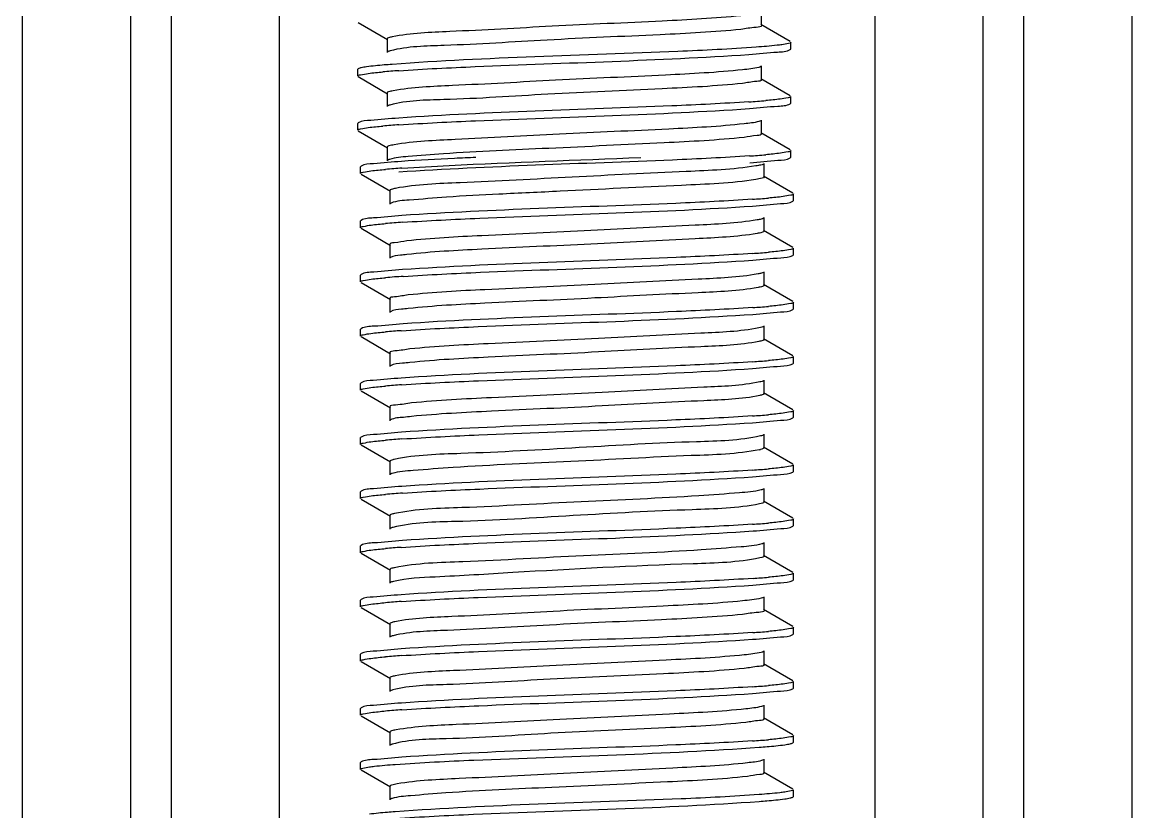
# Model space of a CAD drawing. Extents: x 27938 to 1042331, y -235042 to 1535213.
# Drawn here: x 707864.7 to 708352.9, y 731664.1 to 732011.3 of the extents above; entities that cross this region are included whole.
import ezdxf

# ---------------------------------------------------------------- set-up
doc = ezdxf.new("R2010")
doc.units = 0
doc.header["$LTSCALE"] = 1000
doc.header["$MEASUREMENT"] = 0

msp = doc.modelspace()

# ---------------------------------------------------------------- linework, layer by layer
at = {"linetype": 'Continuous'}
for p, q in [((707864.69, 733136.51), (707864.69, 728395.48)), ((707912.32, 733136.51), (707912.32, 728395.48)), ((707930.18, 733136.51), (707930.18, 728395.48)), ((707977.8, 733136.51), (707977.8, 728395.48)), ((708239.75, 733136.51), (708239.75, 728395.48)), ((708287.37, 733136.51), (708287.37, 728395.48)), ((708305.23, 733136.51), (708305.23, 728395.48)), ((708352.86, 733136.51), (708352.86, 728395.48)), ((708189.95, 732009.92), (708189.95, 732015.88)), ((708012.56, 732011.15), (708025.48, 732003.67)), ((708202.61, 732002.74), (708189.69, 732010.22)), ((708025.22, 732003.97), (708025.22, 731998.02)), ((708202.84, 731999.5), (708202.84, 732002.48)), ((708202.84, 731999.5), (708202.84, 732002.48)), ((708202.61, 731999.24), (708202.84, 731999.5)), ((708012.56, 731990.84), (708012.34, 731990.57)), ((708012.34, 731987.6), (708012.34, 731990.57)), ((708012.34, 731987.6), (708012.34, 731990.57)), ((708189.95, 731986.11), (708189.95, 731992.06)), ((708012.56, 731987.34), (708025.48, 731979.86)), ((708202.61, 731978.93), (708189.69, 731986.41)), ((708025.22, 731980.16), (708025.22, 731974.2)), ((708202.61, 731975.43), (708202.84, 731975.69)), ((708202.84, 731975.69), (708202.84, 731978.67)), ((708202.84, 731975.69), (708202.84, 731978.67)), ((708012.56, 731967.02), (708012.34, 731966.76)), ((708012.34, 731963.79), (708012.34, 731966.76)), ((708012.34, 731963.79), (708012.34, 731966.76)), ((708189.95, 731962.3), (708189.95, 731968.25)), ((708012.56, 731963.52), (708025.48, 731956.04)), ((708202.61, 731955.12), (708189.69, 731962.6)), ((708025.22, 731956.34), (708025.22, 731950.39)), ((708202.61, 731951.62), (708202.84, 731951.88)), ((708202.84, 731951.88), (708202.84, 731954.86)), ((708202.84, 731951.88), (708202.84, 731954.86)), ((708013.75, 731947.97), (708013.52, 731947.71)), ((708013.52, 731944.73), (708013.52, 731947.71)), ((708013.52, 731944.73), (708013.52, 731947.71)), ((708191.14, 731943.25), (708191.14, 731949.2)), ((708013.75, 731944.47), (708026.67, 731936.99)), ((708203.8, 731936.06), (708190.88, 731943.55)), ((708026.41, 731937.29), (708026.41, 731931.34)), ((708027, 731931.79), (708026.67, 731931.64)), ((708203.8, 731932.57), (708204.03, 731932.83)), ((708204.03, 731932.83), (708204.03, 731935.8)), ((708204.03, 731932.83), (708204.03, 731935.8)), ((708013.75, 731924.16), (708013.52, 731923.9)), ((708013.52, 731920.92), (708013.52, 731923.9)), ((708013.52, 731920.92), (708013.52, 731923.9)), ((708191.14, 731919.43), (708191.14, 731925.39)), ((708013.75, 731920.66), (708026.67, 731913.18)), ((708203.8, 731912.25), (708190.88, 731919.73)), ((708026.41, 731913.48), (708026.41, 731907.53)), ((708204.03, 731909.01), (708204.03, 731911.99)), ((708204.03, 731909.01), (708204.03, 731911.99)), ((708203.8, 731908.75), (708204.03, 731909.01)), ((708013.75, 731900.35), (708013.52, 731900.08)), ((708013.52, 731897.11), (708013.52, 731900.08)), ((708013.52, 731897.11), (708013.52, 731900.08)), ((708191.14, 731895.62), (708191.14, 731901.57)), ((708013.75, 731896.85), (708026.67, 731889.37)), ((708203.8, 731888.44), (708190.88, 731895.92)), ((708026.41, 731889.67), (708026.41, 731883.71)), ((708204.03, 731885.2), (708204.03, 731888.18)), ((708204.03, 731885.2), (708204.03, 731888.18)), ((708203.8, 731884.94), (708204.03, 731885.2)), ((708191.14, 731871.81), (708191.14, 731877.76)), ((708013.75, 731876.53), (708013.52, 731876.27)), ((708013.52, 731873.3), (708013.52, 731876.27)), ((708013.52, 731873.3), (708013.52, 731876.27)), ((708013.75, 731873.03), (708026.67, 731865.55)), ((708203.8, 731864.63), (708190.88, 731872.11)), ((708026.41, 731865.85), (708026.41, 731859.9)), ((708204.03, 731861.39), (708204.03, 731864.37)), ((708204.03, 731861.39), (708204.03, 731864.37)), ((708203.8, 731861.13), (708204.03, 731861.39)), ((708191.14, 731847.99), (708191.14, 731853.95)), ((708013.75, 731852.72), (708013.52, 731852.46)), ((708013.52, 731849.48), (708013.52, 731852.46)), ((708013.52, 731849.48), (708013.52, 731852.46)), ((708013.75, 731849.22), (708026.67, 731841.74)), ((708203.8, 731840.81), (708190.88, 731848.3)), ((708026.41, 731842.04), (708026.41, 731836.09)), ((708204.03, 731837.58), (708204.03, 731840.55)), ((708204.03, 731837.58), (708204.03, 731840.55)), ((708203.8, 731837.32), (708204.03, 731837.58)), ((708013.75, 731828.91), (708013.52, 731828.65)), ((708191.14, 731824.18), (708191.14, 731830.13)), ((708013.52, 731825.67), (708013.52, 731828.65)), ((708013.52, 731825.67), (708013.52, 731828.65)), ((708013.75, 731825.41), (708026.67, 731817.93)), ((708203.8, 731817), (708190.88, 731824.48)), ((708026.41, 731818.23), (708026.41, 731812.27)), ((708204.03, 731813.76), (708204.03, 731816.74)), ((708204.03, 731813.76), (708204.03, 731816.74)), ((708203.8, 731813.5), (708204.03, 731813.76)), ((708013.75, 731805.09), (708013.52, 731804.83)), ((708013.52, 731801.86), (708013.52, 731804.83)), ((708013.52, 731801.86), (708013.52, 731804.83)), ((708191.14, 731800.37), (708191.14, 731806.32)), ((708013.75, 731801.6), (708026.67, 731794.11)), ((708189.84, 731799.7), (708189.1, 731799.52)), ((708203.8, 731793.19), (708190.88, 731800.67)), ((708026.41, 731794.42), (708026.41, 731788.46)), ((708203.8, 731789.69), (708204.03, 731789.95)), ((708204.03, 731789.95), (708204.03, 731792.93)), ((708204.03, 731789.95), (708204.03, 731792.93)), ((708013.75, 731781.28), (708013.52, 731781.02)), ((708013.52, 731778.04), (708013.52, 731781.02)), ((708013.52, 731778.04), (708013.52, 731781.02)), ((708191.14, 731776.56), (708191.14, 731782.51)), ((708013.75, 731777.78), (708026.67, 731770.3)), ((708190.12, 731775.96), (708189.14, 731775.72)), ((708203.8, 731769.38), (708190.88, 731776.86)), ((708026.41, 731770.6), (708026.41, 731764.65)), ((708203.8, 731765.88), (708204.03, 731766.14)), ((708204.03, 731766.14), (708204.03, 731769.11)), ((708204.03, 731766.14), (708204.03, 731769.11)), ((708013.75, 731757.47), (708013.52, 731757.21)), ((708013.52, 731754.23), (708013.52, 731757.21)), ((708013.52, 731754.23), (708013.52, 731757.21)), ((708191.14, 731752.74), (708191.14, 731758.7)), ((708013.75, 731753.97), (708026.67, 731746.49)), ((708203.8, 731745.56), (708190.88, 731753.04)), ((708026.41, 731746.79), (708026.41, 731740.84)), ((708203.8, 731742.06), (708204.03, 731742.32)), ((708204.03, 731742.32), (708204.03, 731745.3)), ((708204.03, 731742.32), (708204.03, 731745.3)), ((708013.75, 731733.66), (708013.52, 731733.4)), ((708013.52, 731730.42), (708013.52, 731733.4)), ((708013.52, 731730.42), (708013.52, 731733.4)), ((708191.14, 731728.93), (708191.14, 731734.88)), ((708013.75, 731730.16), (708026.67, 731722.68)), ((708203.8, 731721.75), (708190.88, 731729.23)), ((708026.41, 731722.98), (708026.41, 731717.02)), ((708204.03, 731718.51), (708204.03, 731721.49)), ((708203.8, 731718.25), (708204.03, 731718.51)), ((708013.75, 731709.84), (708013.52, 731709.58)), ((708013.52, 731706.61), (708013.52, 731709.58)), ((708013.52, 731706.61), (708013.52, 731709.58)), ((708191.14, 731705.12), (708191.14, 731711.07)), ((708013.75, 731706.34), (708026.67, 731698.86)), ((708203.8, 731697.94), (708190.88, 731705.42)), ((708026.41, 731699.16), (708026.41, 731693.21)), ((708204.03, 731694.7), (708204.03, 731697.68)), ((708204.03, 731694.7), (708204.03, 731697.68)), ((708203.8, 731694.44), (708204.03, 731694.7)), ((708191.14, 731681.3), (708191.14, 731687.26)), ((708013.75, 731686.03), (708013.52, 731685.77)), ((708013.52, 731682.79), (708013.52, 731685.77)), ((708013.52, 731682.79), (708013.52, 731685.77)), ((708013.75, 731682.53), (708026.67, 731675.05)), ((708203.8, 731674.12), (708190.88, 731681.61)), ((708026.41, 731675.35), (708026.41, 731669.4)), ((708204.03, 731670.89), (708204.03, 731673.86)), ((708204.03, 731670.89), (708204.03, 731673.86)), ((708203.8, 731670.63), (708204.03, 731670.89))]:
    msp.add_line(p, q, dxfattribs=at)
for centre, radius, start, end in [((708057.71, 731580.96), 409.92, 93.8298, 94.8034), ((708156.95, 732391.65), 416.29, 273.7844, 274.8062), ((708057.73, 731556.89), 410.18, 93.8281, 94.8033), ((708157.27, 732363.77), 412.21, 273.8119, 274.8058), ((708059.19, 731534.59), 413.44, 93.8035, 94.806), ((708158.63, 732342.64), 410.12, 273.8286, 274.8032), ((708059.55, 731506.25), 417.98, 93.7736, 94.806), ((708158.66, 732318.41), 409.71, 273.8314, 274.8033), ((708059.98, 731477), 423.44, 93.7393, 94.8049), ((708158.78, 732293.2), 408.3, 273.8406, 274.8036), ((708058.78, 731468.19), 408.39, 93.8392, 94.8043), ((708158.73, 732269.95), 408.86, 273.8369, 274.8034), ((708058.93, 731442.58), 410.18, 93.826, 94.8054), ((708158.65, 732247.1), 409.83, 273.8305, 274.8033), ((708059.18, 731415.65), 413.31, 93.8044, 94.806), ((708185.41, 731841.1), 18.14, 281.5383, 283.132), ((708158.63, 732223.58), 410.12, 273.8286, 274.8032), ((708059.53, 731387.35), 417.82, 93.7747, 94.806), ((708158.66, 732199.37), 409.73, 273.8312, 274.8033), ((708058.69, 731374.06), 407.26, 93.8482, 94.803), ((708158.91, 732172.49), 406.65, 273.8518, 274.8032), ((708058.78, 731349.16), 408.35, 93.8395, 94.8043), ((708158.73, 732150.84), 408.82, 273.8372, 274.8034), ((708058.92, 731323.6), 410.1, 93.8265, 94.8053), ((708158.66, 732128.02), 409.81, 273.8306, 274.8033), ((708059.17, 731296.71), 413.19, 93.8052, 94.806), ((708158.63, 732104.52), 410.12, 273.8286, 274.8032)]:
    msp.add_arc(centre, radius, start, end, dxfattribs=at)
for points, knots in [([(708180.9, 732014.08), (708169.4, 732012.92), (708141.68, 732011.5), (708098.93, 732009.65), (708059.4, 732007.32), (708035.79, 732006.5), (708027.48, 732004.86)], [0, 0, 0, 0, 0.225655, 0.541544, 0.834585, 1, 1, 1, 1]), ([(708189.95, 732009.92), (708189.95, 732009.1), (708185.29, 732009.04), (708183.16, 732008.36), (708180.9, 732008.13)], [0, 0, 0, 0, 0.265544, 1, 1, 1, 1]), ([(708027.48, 732004.86), (708026.91, 732004.75), (708026.25, 732004.59), (708025.23, 732004.21), (708025.23, 732003.97)], [0, 0, 0, 0, 0.707997, 1, 1, 1, 1]), ([(708180.9, 732008.13), (708169.08, 732006.93), (708140.63, 732005.48), (708097.04, 732003.72), (708057.63, 732001.01), (708034.3, 732000.68), (708026.57, 731998.7)], [0, 0, 0, 0, 0.230626, 0.552451, 0.845297, 1, 1, 1, 1]), ([(708187.63, 732000.31), (708176.14, 731999.47), (708122.75, 731996.86), (708069.29, 731995.82), (708027.47, 731992.74)], [0, 0, 0, 0, 0.215463, 1, 1, 1, 1]), ([(708198.95, 732001.39), (708198.23, 732001.29), (708194.47, 732000.83), (708190.69, 732000.53), (708187.63, 732000.31)], [0, 0, 0, 0, 0.191405, 1, 1, 1, 1]), ([(708202.84, 732002.48), (708202.84, 732002.11), (708200.93, 732001.79), (708199.93, 732001.53), (708198.95, 732001.39)], [0, 0, 0, 0, 0.27438, 1, 1, 1, 1]), ([(708026.57, 731998.7), (708026.35, 731998.65), (708025.98, 731998.54), (708025.63, 731998.4), (708025.49, 731998.32)], [0, 0, 0, 0, 0.585637, 1, 1, 1, 1]), ([(708030.33, 731989.97), (708041.56, 731990.73), (708092.92, 731993.2), (708144.35, 731994.41), (708184.43, 731997.11)], [0, 0, 0, 0, 0.218807, 1, 1, 1, 1]), ([(708184.43, 731997.11), (708188.64, 731997.39), (708194.54, 731998.21), (708200.97, 731998.3), (708202.61, 731999.24)], [0, 0, 0, 0, 0.69075, 1, 1, 1, 1]), ([(708016.19, 731991.66), (708015.4, 731991.54), (708014.19, 731991.33), (708012.95, 731991.06), (708012.56, 731990.84)], [0, 0, 0, 0, 0.64305, 1, 1, 1, 1]), ([(708027.47, 731992.74), (708026.31, 731992.66), (708022.55, 731992.36), (708018.78, 731992.02), (708016.19, 731991.66)], [0, 0, 0, 0, 0.307527, 1, 1, 1, 1]), ([(708181.64, 731990.35), (708170.37, 731989.16), (708142.92, 731987.76), (708100.33, 731985.88), (708060.43, 731983.61), (708036.44, 731982.7), (708027.85, 731981.12)], [0, 0, 0, 0, 0.220681, 0.534812, 0.829794, 1, 1, 1, 1]), ([(708189.69, 731991.76), (708189.39, 731991.59), (708186.73, 731990.84), (708184.02, 731990.6), (708181.64, 731990.35)], [0, 0, 0, 0, 0.125952, 1, 1, 1, 1]), ([(708012.34, 731987.6), (708012.34, 731988.03), (708014.62, 731988.32), (708015.78, 731988.63), (708016.94, 731988.78)], [0, 0, 0, 0, 0.271502, 1, 1, 1, 1]), ([(708189.95, 731986.11), (708189.95, 731985.35), (708185.69, 731985.23), (708183.72, 731984.61), (708181.64, 731984.39)], [0, 0, 0, 0, 0.266345, 1, 1, 1, 1]), ([(708027.85, 731981.12), (708027.18, 731980.99), (708026.44, 731980.82), (708025.23, 731980.43), (708025.23, 731980.16)], [0, 0, 0, 0, 0.71244, 1, 1, 1, 1]), ([(708181.64, 731984.39), (708169.87, 731983.15), (708141.28, 731981.7), (708097.36, 731979.95), (708057.63, 731977.11), (708034.07, 731976.95), (708026.4, 731974.84)], [0, 0, 0, 0, 0.228367, 0.551843, 0.846598, 1, 1, 1, 1]), ([(708184.43, 731976.27), (708173.13, 731975.51), (708121.76, 731973.04), (708070.34, 731971.85), (708030.33, 731969.13)], [0, 0, 0, 0, 0.220215, 1, 1, 1, 1]), ([(708184.68, 731973.31), (708188.83, 731973.59), (708194.65, 731974.4), (708200.99, 731974.5), (708202.61, 731975.43)], [0, 0, 0, 0, 0.690494, 1, 1, 1, 1]), ([(708202.84, 731978.67), (708202.84, 731978.23), (708200.54, 731977.95), (708199.38, 731977.63), (708198.22, 731977.48)], [0, 0, 0, 0, 0.271396, 1, 1, 1, 1]), ([(708026.4, 731974.84), (708026.22, 731974.79), (708025.91, 731974.7), (708025.61, 731974.57), (708025.49, 731974.5)], [0, 0, 0, 0, 0.578205, 1, 1, 1, 1]), ([(708030.35, 731966.15), (708041.61, 731966.92), (708093.05, 731969.4), (708144.55, 731970.59), (708184.68, 731973.31)], [0, 0, 0, 0, 0.219095, 1, 1, 1, 1]), ([(708030.33, 731969.13), (708026.22, 731968.85), (708020.45, 731968.05), (708014.17, 731967.94), (708012.56, 731967.02)], [0, 0, 0, 0, 0.690325, 1, 1, 1, 1]), ([(708182.35, 731966.61), (708171.33, 731965.4), (708144.18, 731964.03), (708101.79, 731962.11), (708061.53, 731959.9), (708037.17, 731958.9), (708028.28, 731957.38)], [0, 0, 0, 0, 0.215579, 0.527777, 0.824697, 1, 1, 1, 1]), ([(708189.69, 731967.95), (708189.41, 731967.79), (708186.99, 731967.08), (708184.51, 731966.85), (708182.35, 731966.61)], [0, 0, 0, 0, 0.128341, 1, 1, 1, 1]), ([(708012.34, 731963.79), (708012.34, 731964.22), (708014.63, 731964.5), (708015.78, 731964.82), (708016.94, 731964.97)], [0, 0, 0, 0, 0.27149, 1, 1, 1, 1]), ([(708182.35, 731960.66), (708170.65, 731959.37), (708141.93, 731958), (708097.83, 731955.82), (708060.19, 731954.3), (708036.91, 731952.39), (708028.91, 731951.76), (708026.26, 731950.99)], [0, 0, 0, 0, 0.225842, 0.550753, 0.847452, 0.947141, 1, 1, 1, 1]), ([(708189.95, 731962.3), (708189.95, 731961.6), (708186.07, 731961.42), (708184.25, 731960.86), (708182.35, 731960.66)], [0, 0, 0, 0, 0.267239, 1, 1, 1, 1]), ([(708028.28, 731957.38), (708027.51, 731957.25), (708026.66, 731957.05), (708025.23, 731956.65), (708025.23, 731956.34)], [0, 0, 0, 0, 0.716487, 1, 1, 1, 1]), ([(708026.26, 731950.99), (708026.11, 731950.95), (708025.85, 731950.86), (708025.59, 731950.75), (708025.49, 731950.69)], [0, 0, 0, 0, 0.571482, 1, 1, 1, 1]), ([(708184.68, 731952.48), (708173.39, 731951.71), (708121.95, 731949.24), (708070.45, 731948.04), (708030.35, 731945.32)], [0, 0, 0, 0, 0.21961, 1, 1, 1, 1]), ([(708064.27, 731951.82), (708061.15, 731951.68), (708050.24, 731951.17), (708039.34, 731950.61), (708031.56, 731950.08)], [0, 0, 0, 0, 0.285814, 1, 1, 1, 1]), ([(708031.76, 731947.12), (708038.69, 731947.59), (708073.72, 731949.44), (708108.77, 731950.65), (708136.89, 731951.82)], [0, 0, 0, 0, 0.197909, 1, 1, 1, 1]), ([(708184.85, 731949.51), (708188.96, 731949.79), (708194.72, 731950.59), (708201.01, 731950.7), (708202.61, 731951.62)], [0, 0, 0, 0, 0.690311, 1, 1, 1, 1]), ([(708202.84, 731954.86), (708202.84, 731954.42), (708200.56, 731954.14), (708199.41, 731953.82), (708198.26, 731953.68)], [0, 0, 0, 0, 0.271545, 1, 1, 1, 1]), ([(708013.52, 731944.73), (708013.52, 731945.17), (708015.81, 731945.45), (708016.96, 731945.77), (708018.12, 731945.92)], [0, 0, 0, 0, 0.271503, 1, 1, 1, 1]), ([(708031.56, 731950.08), (708027.44, 731949.8), (708021.66, 731949), (708015.36, 731948.89), (708013.75, 731947.97)], [0, 0, 0, 0, 0.69038, 1, 1, 1, 1]), ([(708187.5, 731948.07), (708177.38, 731946.48), (708150.33, 731945.38), (708106.94, 731943.21), (708064.35, 731940.84), (708038.26, 731939.99), (708028.92, 731938.23)], [0, 0, 0, 0, 0.193419, 0.509669, 0.820525, 1, 1, 1, 1]), ([(708190.87, 731948.9), (708190.51, 731948.68), (708189.36, 731948.39), (708188.23, 731948.18), (708187.5, 731948.07)], [0, 0, 0, 0, 0.365805, 1, 1, 1, 1]), ([(708187.5, 731942.12), (708176.67, 731940.42), (708147.85, 731939.34), (708110.18, 731937.35), (708075.76, 731935.72), (708053.54, 731934.69), (708037.85, 731933.19), (708029.51, 731932.76), (708027, 731931.79)], [0, 0, 0, 0, 0.204493, 0.536108, 0.703957, 0.847329, 0.949842, 1, 1, 1, 1]), ([(708191.14, 731943.25), (708191.13, 731942.89), (708189.39, 731942.5), (708188.42, 731942.26), (708187.5, 731942.12)], [0, 0, 0, 0, 0.279396, 1, 1, 1, 1]), ([(708028.92, 731938.23), (708028.28, 731938.11), (708027.57, 731937.95), (708026.41, 731937.55), (708026.41, 731937.29)], [0, 0, 0, 0, 0.711689, 1, 1, 1, 1]), ([(708186.02, 731933.43), (708174.77, 731932.67), (708123.35, 731930.19), (708071.87, 731928.99), (708031.76, 731926.28)], [0, 0, 0, 0, 0.219009, 1, 1, 1, 1]), ([(708186.04, 731930.46), (708190.15, 731930.74), (708195.91, 731931.54), (708202.2, 731931.65), (708203.8, 731932.57)], [0, 0, 0, 0, 0.690295, 1, 1, 1, 1]), ([(708204.03, 731935.8), (708204.03, 731935.37), (708201.73, 731935.09), (708200.58, 731934.77), (708199.42, 731934.62)], [0, 0, 0, 0, 0.271487, 1, 1, 1, 1]), ([(708032.04, 731923.32), (708043.34, 731924.08), (708094.68, 731926.55), (708146.07, 731927.74), (708186.04, 731930.46)], [0, 0, 0, 0, 0.220461, 1, 1, 1, 1]), ([(708013.52, 731920.92), (708013.52, 731921.36), (708015.84, 731921.64), (708017, 731921.96), (708018.17, 731922.11)], [0, 0, 0, 0, 0.271316, 1, 1, 1, 1]), ([(708031.76, 731926.28), (708027.59, 731926), (708021.75, 731925.19), (708015.38, 731925.09), (708013.75, 731924.16)], [0, 0, 0, 0, 0.690587, 1, 1, 1, 1]), ([(708187.97, 731924.33), (708179.01, 731922.83), (708154.55, 731921.8), (708114.21, 731919.61), (708071.87, 731917.68), (708044.8, 731916.32), (708033.84, 731915.1)], [0, 0, 0, 0, 0.176567, 0.473968, 0.785687, 1, 1, 1, 1]), ([(708190.87, 731925.08), (708190.55, 731924.9), (708189.57, 731924.63), (708188.59, 731924.44), (708187.97, 731924.33)], [0, 0, 0, 0, 0.371889, 1, 1, 1, 1]), ([(708187.97, 731918.38), (708179.01, 731916.88), (708154.55, 731915.85), (708114.21, 731913.66), (708071.87, 731911.73), (708044.8, 731910.36), (708033.84, 731909.15)], [0, 0, 0, 0, 0.176567, 0.473968, 0.785687, 1, 1, 1, 1]), ([(708191.14, 731919.43), (708191.13, 731919.11), (708189.64, 731918.72), (708188.77, 731918.51), (708187.97, 731918.38)], [0, 0, 0, 0, 0.282619, 1, 1, 1, 1]), ([(708033.84, 731915.1), (708031.98, 731914.89), (708030.2, 731914.36), (708026.41, 731914.16), (708026.41, 731913.48)], [0, 0, 0, 0, 0.732504, 1, 1, 1, 1]), ([(708204.03, 731911.99), (708204.03, 731911.56), (708201.74, 731911.27), (708200.58, 731910.96), (708199.43, 731910.81)], [0, 0, 0, 0, 0.271508, 1, 1, 1, 1]), ([(708033.84, 731909.15), (708032.94, 731909.05), (708030.57, 731908.69), (708028, 731908.59), (708026.67, 731907.83)], [0, 0, 0, 0, 0.371135, 1, 1, 1, 1]), ([(708186.04, 731909.62), (708174.83, 731908.86), (708123.49, 731906.39), (708072.1, 731905.18), (708032.04, 731902.49)], [0, 0, 0, 0, 0.218674, 1, 1, 1, 1]), ([(708186.12, 731906.65), (708190.21, 731906.93), (708195.95, 731907.73), (708202.2, 731907.84), (708203.8, 731908.75)], [0, 0, 0, 0, 0.690211, 1, 1, 1, 1]), ([(708032.04, 731902.49), (708027.8, 731902.2), (708021.87, 731901.38), (708015.4, 731901.29), (708013.75, 731900.35)], [0, 0, 0, 0, 0.690864, 1, 1, 1, 1]), ([(708032.36, 731899.53), (708043.69, 731900.29), (708094.94, 731902.74), (708146.26, 731903.94), (708186.12, 731906.65)], [0, 0, 0, 0, 0.22129, 1, 1, 1, 1]), ([(708013.52, 731897.11), (708013.52, 731897.55), (708015.88, 731897.83), (708017.06, 731898.15), (708018.24, 731898.31)], [0, 0, 0, 0, 0.271062, 1, 1, 1, 1]), ([(708188.41, 731900.6), (708179.74, 731899.03), (708155.66, 731898.09), (708115.67, 731895.84), (708073.13, 731893.95), (708045.75, 731892.56), (708034.54, 731891.36)], [0, 0, 0, 0, 0.171474, 0.466939, 0.780589, 1, 1, 1, 1]), ([(708190.87, 731901.27), (708190.59, 731901.11), (708189.76, 731900.86), (708188.93, 731900.69), (708188.41, 731900.6)], [0, 0, 0, 0, 0.378691, 1, 1, 1, 1]), ([(708188.41, 731894.64), (708179.74, 731893.08), (708155.66, 731892.14), (708115.67, 731889.89), (708073.13, 731887.99), (708045.75, 731886.6), (708034.54, 731885.41)], [0, 0, 0, 0, 0.171474, 0.466939, 0.780589, 1, 1, 1, 1]), ([(708191.14, 731895.62), (708191.13, 731895.34), (708189.87, 731894.94), (708189.1, 731894.77), (708188.41, 731894.64)], [0, 0, 0, 0, 0.286481, 1, 1, 1, 1]), ([(708034.54, 731891.36), (708032.51, 731891.15), (708030.58, 731890.55), (708026.41, 731890.41), (708026.41, 731889.67)], [0, 0, 0, 0, 0.733441, 1, 1, 1, 1]), ([(708204.03, 731888.18), (708204.03, 731887.75), (708201.75, 731887.46), (708200.6, 731887.15), (708199.45, 731887)], [0, 0, 0, 0, 0.271591, 1, 1, 1, 1]), ([(708034.54, 731885.41), (708033.55, 731885.31), (708030.95, 731884.92), (708028.12, 731884.85), (708026.67, 731884.01)], [0, 0, 0, 0, 0.373237, 1, 1, 1, 1]), ([(708031.44, 731875.66), (708042.72, 731876.43), (708094.27, 731878.91), (708145.88, 731880.1), (708186.09, 731882.84)], [0, 0, 0, 0, 0.219098, 1, 1, 1, 1]), ([(708186.12, 731885.82), (708174.96, 731885.06), (708123.7, 731882.58), (708072.39, 731881.36), (708032.36, 731878.7)], [0, 0, 0, 0, 0.218156, 1, 1, 1, 1]), ([(708186.09, 731882.84), (708190.19, 731883.12), (708195.94, 731883.91), (708202.2, 731884.02), (708203.8, 731884.94)], [0, 0, 0, 0, 0.690244, 1, 1, 1, 1]), ([(708032.36, 731878.7), (708028.05, 731878.41), (708022.01, 731877.57), (708015.43, 731877.49), (708013.75, 731876.53)], [0, 0, 0, 0, 0.691174, 1, 1, 1, 1]), ([(708013.52, 731873.3), (708013.52, 731873.73), (708015.79, 731874.01), (708016.94, 731874.32), (708018.08, 731874.47)], [0, 0, 0, 0, 0.27163, 1, 1, 1, 1]), ([(708188.82, 731876.86), (708180.44, 731875.22), (708156.75, 731874.39), (708117.13, 731872.07), (708074.4, 731870.21), (708046.73, 731868.8), (708035.27, 731867.63)], [0, 0, 0, 0, 0.166363, 0.459884, 0.775471, 1, 1, 1, 1]), ([(708190.87, 731877.46), (708190.63, 731877.32), (708189.94, 731877.1), (708189.25, 731876.94), (708188.82, 731876.86)], [0, 0, 0, 0, 0.386332, 1, 1, 1, 1]), ([(708188.82, 731870.91), (708180.44, 731869.27), (708156.75, 731868.44), (708117.13, 731866.12), (708074.4, 731864.26), (708046.73, 731862.84), (708035.27, 731861.67)], [0, 0, 0, 0, 0.166363, 0.459884, 0.775471, 1, 1, 1, 1]), ([(708191.13, 731871.81), (708191.13, 731871.56), (708190.08, 731871.18), (708189.4, 731871.02), (708188.82, 731870.91)], [0, 0, 0, 0, 0.291155, 1, 1, 1, 1]), ([(708035.27, 731867.63), (708033.06, 731867.4), (708030.97, 731866.73), (708026.41, 731866.66), (708026.42, 731865.85)], [0, 0, 0, 0, 0.734279, 1, 1, 1, 1]), ([(708204.03, 731864.37), (708204.03, 731863.93), (708201.75, 731863.65), (708200.59, 731863.33), (708199.44, 731863.18)], [0, 0, 0, 0, 0.271553, 1, 1, 1, 1]), ([(708035.27, 731861.67), (708034.18, 731861.56), (708031.34, 731861.15), (708028.25, 731861.12), (708026.67, 731860.2)], [0, 0, 0, 0, 0.37517, 1, 1, 1, 1]), ([(708186.09, 731862), (708174.81, 731861.23), (708123.26, 731858.75), (708071.64, 731857.56), (708031.44, 731854.82)], [0, 0, 0, 0, 0.219155, 1, 1, 1, 1]), ([(708031.56, 731851.85), (708042.84, 731852.62), (708094.33, 731855.1), (708145.88, 731856.29), (708186.03, 731859.02)], [0, 0, 0, 0, 0.219327, 1, 1, 1, 1]), ([(708186.03, 731859.02), (708190.15, 731859.3), (708195.91, 731860.1), (708202.2, 731860.21), (708203.8, 731861.13)], [0, 0, 0, 0, 0.690303, 1, 1, 1, 1]), ([(708031.44, 731854.82), (708027.34, 731854.54), (708021.6, 731853.75), (708015.35, 731853.64), (708013.75, 731852.72)], [0, 0, 0, 0, 0.690244, 1, 1, 1, 1]), ([(708189.19, 731853.12), (708181.13, 731851.4), (708157.82, 731850.7), (708118.58, 731848.29), (708075.69, 731846.47), (708047.72, 731845.04), (708036.03, 731843.89)], [0, 0, 0, 0, 0.16123, 0.452798, 0.770329, 1, 1, 1, 1]), ([(708190.87, 731853.65), (708190.67, 731853.53), (708190.11, 731853.33), (708189.54, 731853.2), (708189.19, 731853.12)], [0, 0, 0, 0, 0.394958, 1, 1, 1, 1]), ([(708013.52, 731849.48), (708013.52, 731849.91), (708015.79, 731850.2), (708016.94, 731850.51), (708018.09, 731850.66)], [0, 0, 0, 0, 0.27161, 1, 1, 1, 1]), ([(708036.03, 731843.89), (708033.63, 731843.66), (708031.38, 731842.92), (708026.41, 731842.91), (708026.42, 731842.04)], [0, 0, 0, 0, 0.734941, 1, 1, 1, 1]), ([(708189.19, 731847.17), (708181.13, 731845.45), (708157.82, 731844.75), (708118.58, 731842.34), (708075.69, 731840.52), (708047.72, 731839.09), (708036.03, 731837.94)], [0, 0, 0, 0, 0.16123, 0.452798, 0.770329, 1, 1, 1, 1]), ([(708191.13, 731847.99), (708191.13, 731847.78), (708190.27, 731847.41), (708189.68, 731847.27), (708189.19, 731847.17)], [0, 0, 0, 0, 0.296864, 1, 1, 1, 1]), ([(708204.03, 731840.55), (708204.03, 731840.12), (708201.74, 731839.83), (708200.58, 731839.52), (708199.43, 731839.37)], [0, 0, 0, 0, 0.271502, 1, 1, 1, 1]), ([(708036.03, 731837.94), (708034.85, 731837.82), (708031.75, 731837.38), (708028.38, 731837.38), (708026.67, 731836.39)], [0, 0, 0, 0, 0.376916, 1, 1, 1, 1]), ([(708186.03, 731838.18), (708174.76, 731837.42), (708123.27, 731834.94), (708071.71, 731833.75), (708031.56, 731831.02)], [0, 0, 0, 0, 0.219173, 1, 1, 1, 1]), ([(708031.75, 731828.05), (708043.04, 731828.82), (708094.46, 731831.29), (708145.95, 731832.48), (708186.02, 731835.21)], [0, 0, 0, 0, 0.219774, 1, 1, 1, 1]), ([(708186.02, 731835.21), (708190.13, 731835.49), (708195.9, 731836.29), (708202.19, 731836.39), (708203.8, 731837.32)], [0, 0, 0, 0, 0.690321, 1, 1, 1, 1]), ([(708031.56, 731831.02), (708027.43, 731830.74), (708021.66, 731829.94), (708015.36, 731829.83), (708013.75, 731828.91)], [0, 0, 0, 0, 0.690375, 1, 1, 1, 1]), ([(708189.53, 731829.39), (708180.35, 731827.23), (708153.44, 731826.85), (708109.6, 731824.17), (708065.34, 731821.71), (708038, 731821.08), (708028.41, 731819.07)], [0, 0, 0, 0, 0.175258, 0.495335, 0.818042, 1, 1, 1, 1]), ([(708190.87, 731829.83), (708190.71, 731829.74), (708190.26, 731829.57), (708189.81, 731829.45), (708189.53, 731829.39)], [0, 0, 0, 0, 0.404749, 1, 1, 1, 1]), ([(708013.52, 731825.67), (708013.52, 731826.1), (708015.81, 731826.39), (708016.96, 731826.7), (708018.11, 731826.85)], [0, 0, 0, 0, 0.271508, 1, 1, 1, 1]), ([(708191.13, 731824.18), (708191.13, 731824), (708190.45, 731823.65), (708189.94, 731823.53), (708189.53, 731823.43)], [0, 0, 0, 0, 0.303897, 1, 1, 1, 1]), ([(708028.41, 731819.07), (708027.91, 731818.96), (708027.31, 731818.82), (708026.42, 731818.45), (708026.42, 731818.23)], [0, 0, 0, 0, 0.704936, 1, 1, 1, 1]), ([(708189.04, 731823.32), (708179.2, 731821.31), (708151.29, 731820.69), (708106.53, 731817.88), (708065.62, 731816.46), (708039.52, 731814.38), (708030.45, 731813.74), (708027.47, 731812.88)], [0, 0, 0, 0, 0.186159, 0.513431, 0.833084, 0.942545, 1, 1, 1, 1]), ([(708186.02, 731814.37), (708174.77, 731813.61), (708123.35, 731811.13), (708071.86, 731809.93), (708031.75, 731807.22)], [0, 0, 0, 0, 0.219017, 1, 1, 1, 1]), ([(708204.03, 731816.74), (708204.03, 731816.31), (708201.73, 731816.02), (708200.58, 731815.71), (708199.42, 731815.56)], [0, 0, 0, 0, 0.271487, 1, 1, 1, 1]), ([(708027.47, 731812.88), (708027.31, 731812.84), (708027.04, 731812.75), (708026.78, 731812.64), (708026.68, 731812.58)], [0, 0, 0, 0, 0.573147, 1, 1, 1, 1]), ([(708032.03, 731804.26), (708043.33, 731805.02), (708094.67, 731807.48), (708146.07, 731808.68), (708186.04, 731811.4)], [0, 0, 0, 0, 0.220437, 1, 1, 1, 1]), ([(708186.04, 731811.4), (708190.15, 731811.68), (708195.91, 731812.47), (708202.2, 731812.58), (708203.8, 731813.5)], [0, 0, 0, 0, 0.690296, 1, 1, 1, 1]), ([(708031.75, 731807.22), (708027.58, 731806.94), (708021.74, 731806.13), (708015.37, 731806.03), (708013.75, 731805.09)], [0, 0, 0, 0, 0.690579, 1, 1, 1, 1]), ([(708189.84, 731805.65), (708186.72, 731804.83), (708177.46, 731804.15), (708151.14, 731802.13), (708110.32, 731800.67), (708065.82, 731797.88), (708038.17, 731797.28), (708028.46, 731795.26)], [0, 0, 0, 0, 0.059883, 0.170869, 0.490784, 0.815924, 1, 1, 1, 1]), ([(708190.87, 731806.02), (708190.74, 731805.94), (708190.4, 731805.8), (708190.05, 731805.7), (708189.84, 731805.65)], [0, 0, 0, 0, 0.415919, 1, 1, 1, 1]), ([(708013.52, 731801.86), (708013.52, 731802.29), (708015.83, 731802.58), (708017, 731802.89), (708018.17, 731803.04)], [0, 0, 0, 0, 0.271323, 1, 1, 1, 1]), ([(708189.1, 731799.52), (708179.4, 731797.51), (708151.81, 731796.86), (708107.27, 731794.44), (708063.52, 731791.6), (708036.7, 731791.44), (708027.75, 731789.15)], [0, 0, 0, 0, 0.183768, 0.508585, 0.828555, 1, 1, 1, 1]), ([(708191.13, 731800.37), (708191.13, 731800.21), (708190.6, 731799.89), (708190.17, 731799.78), (708189.84, 731799.7)], [0, 0, 0, 0, 0.312635, 1, 1, 1, 1]), ([(708028.46, 731795.26), (708027.94, 731795.15), (708027.33, 731795.01), (708026.42, 731794.64), (708026.42, 731794.42)], [0, 0, 0, 0, 0.705352, 1, 1, 1, 1]), ([(708186.04, 731790.56), (708174.83, 731789.8), (708123.49, 731787.32), (708072.09, 731786.11), (708032.03, 731783.42)], [0, 0, 0, 0, 0.218687, 1, 1, 1, 1]), ([(708186.23, 731787.6), (708190.29, 731787.87), (708196, 731788.66), (708202.21, 731788.78), (708203.8, 731789.69)], [0, 0, 0, 0, 0.690104, 1, 1, 1, 1]), ([(708204.03, 731792.93), (708204.03, 731792.49), (708201.74, 731792.21), (708200.58, 731791.89), (708199.43, 731791.74)], [0, 0, 0, 0, 0.271507, 1, 1, 1, 1]), ([(708027.75, 731789.15), (708027.53, 731789.09), (708027.17, 731788.99), (708026.81, 731788.84), (708026.68, 731788.76)], [0, 0, 0, 0, 0.58569, 1, 1, 1, 1]), ([(708031.36, 731780.4), (708042.65, 731781.17), (708094.27, 731783.66), (708145.96, 731784.84), (708186.23, 731787.6)], [0, 0, 0, 0, 0.219037, 1, 1, 1, 1]), ([(708032.03, 731783.42), (708027.79, 731783.14), (708021.87, 731782.32), (708015.4, 731782.23), (708013.75, 731781.28)], [0, 0, 0, 0, 0.690854, 1, 1, 1, 1]), ([(708190.12, 731781.91), (708187.16, 731781.04), (708178.12, 731780.42), (708152.06, 731778.32), (708111.13, 731776.91), (708066.33, 731774.1), (708038.39, 731773.48), (708028.52, 731771.46)], [0, 0, 0, 0, 0.057053, 0.166257, 0.485855, 0.813479, 1, 1, 1, 1]), ([(708190.88, 731782.21), (708190.77, 731782.15), (708190.53, 731782.04), (708190.27, 731781.96), (708190.12, 731781.91)], [0, 0, 0, 0, 0.42873, 1, 1, 1, 1]), ([(708013.52, 731778.04), (708013.52, 731778.48), (708015.8, 731778.76), (708016.95, 731779.07), (708018.1, 731779.22)], [0, 0, 0, 0, 0.271601, 1, 1, 1, 1]), ([(708189.14, 731775.72), (708179.57, 731773.71), (708143.07, 731772.79), (708095.55, 731770.23), (708051.68, 731767.52), (708034.04, 731766.79), (708028.06, 731765.41)], [0, 0, 0, 0, 0.18168, 0.674077, 0.886101, 1, 1, 1, 1]), ([(708191.13, 731776.56), (708191.13, 731776.43), (708190.73, 731776.13), (708190.38, 731776.04), (708190.12, 731775.96)], [0, 0, 0, 0, 0.323571, 1, 1, 1, 1]), ([(708028.52, 731771.46), (708027.99, 731771.35), (708027.36, 731771.21), (708026.42, 731770.83), (708026.42, 731770.6)], [0, 0, 0, 0, 0.706175, 1, 1, 1, 1]), ([(708028.06, 731765.41), (708027.78, 731765.34), (708027.31, 731765.22), (708026.85, 731765.05), (708026.68, 731764.95)], [0, 0, 0, 0, 0.596673, 1, 1, 1, 1]), ([(708186.23, 731766.76), (708174.94, 731765.99), (708123.32, 731763.5), (708071.63, 731762.31), (708031.36, 731759.56)], [0, 0, 0, 0, 0.218917, 1, 1, 1, 1]), ([(708186.09, 731763.77), (708190.19, 731764.05), (708195.94, 731764.85), (708202.2, 731764.96), (708203.8, 731765.88)], [0, 0, 0, 0, 0.690241, 1, 1, 1, 1]), ([(708204.03, 731769.11), (708204.03, 731768.68), (708201.76, 731768.4), (708200.61, 731768.09), (708199.47, 731767.94)], [0, 0, 0, 0, 0.271649, 1, 1, 1, 1]), ([(708031.44, 731756.59), (708042.72, 731757.36), (708094.27, 731759.85), (708145.89, 731761.04), (708186.09, 731763.77)], [0, 0, 0, 0, 0.219094, 1, 1, 1, 1]), ([(708031.36, 731759.56), (708027.28, 731759.29), (708021.57, 731758.5), (708015.34, 731758.38), (708013.75, 731757.47)], [0, 0, 0, 0, 0.690151, 1, 1, 1, 1]), ([(708181.63, 731756.86), (708170.03, 731755.71), (708142.25, 731754.29), (708099.55, 731752.45), (708060.25, 731750.11), (708036.83, 731749.32), (708028.61, 731747.67)], [0, 0, 0, 0, 0.227968, 0.544065, 0.835946, 1, 1, 1, 1]), ([(708190.88, 731758.39), (708190.54, 731758.2), (708187.47, 731757.39), (708184.36, 731757.13), (708181.63, 731756.86)], [0, 0, 0, 0, 0.122428, 1, 1, 1, 1]), ([(708013.52, 731754.23), (708013.52, 731754.66), (708015.79, 731754.95), (708016.94, 731755.26), (708018.08, 731755.41)], [0, 0, 0, 0, 0.27163, 1, 1, 1, 1]), ([(708181.63, 731750.9), (708169.78, 731749.73), (708141.43, 731748.28), (708098.08, 731746.51), (708058.86, 731743.89), (708035.65, 731743.45), (708027.89, 731741.55)], [0, 0, 0, 0, 0.231868, 0.552576, 0.844286, 1, 1, 1, 1]), ([(708191.13, 731752.74), (708191.14, 731751.88), (708186.23, 731751.87), (708184, 731751.14), (708181.63, 731750.9)], [0, 0, 0, 0, 0.265144, 1, 1, 1, 1]), ([(708028.61, 731747.67), (708028.05, 731747.56), (708027.4, 731747.41), (708026.42, 731747.02), (708026.42, 731746.79)], [0, 0, 0, 0, 0.707243, 1, 1, 1, 1]), ([(708027.89, 731741.55), (708027.64, 731741.49), (708027.23, 731741.38), (708026.83, 731741.23), (708026.68, 731741.14)], [0, 0, 0, 0, 0.590543, 1, 1, 1, 1]), ([(708186.09, 731742.94), (708174.81, 731742.17), (708123.26, 731739.69), (708071.64, 731738.5), (708031.44, 731735.76)], [0, 0, 0, 0, 0.219151, 1, 1, 1, 1]), ([(708186.03, 731739.96), (708190.15, 731740.24), (708195.91, 731741.04), (708202.2, 731741.14), (708203.8, 731742.06)], [0, 0, 0, 0, 0.690302, 1, 1, 1, 1]), ([(708204.03, 731745.3), (708204.03, 731744.87), (708201.75, 731744.58), (708200.59, 731744.27), (708199.44, 731744.12)], [0, 0, 0, 0, 0.271555, 1, 1, 1, 1]), ([(708031.55, 731732.79), (708042.83, 731733.56), (708094.33, 731736.03), (708145.88, 731737.23), (708186.03, 731739.96)], [0, 0, 0, 0, 0.219316, 1, 1, 1, 1]), ([(708013.52, 731730.42), (708013.52, 731730.85), (708015.79, 731731.14), (708016.94, 731731.45), (708018.09, 731731.6)], [0, 0, 0, 0, 0.271612, 1, 1, 1, 1]), ([(708031.44, 731735.76), (708027.34, 731735.48), (708021.6, 731734.68), (708015.35, 731734.57), (708013.75, 731733.66)], [0, 0, 0, 0, 0.690241, 1, 1, 1, 1]), ([(708182.38, 731733.12), (708170.96, 731731.95), (708143.33, 731730.54), (708100.63, 731728.67), (708060.95, 731726.36), (708037.2, 731725.51), (708028.79, 731723.89)], [0, 0, 0, 0, 0.223808, 0.539121, 0.832916, 1, 1, 1, 1]), ([(708190.88, 731734.58), (708190.57, 731734.4), (708187.75, 731733.63), (708184.89, 731733.38), (708182.38, 731733.12)], [0, 0, 0, 0, 0.124553, 1, 1, 1, 1]), ([(708182.38, 731727.17), (708170.57, 731725.96), (708142.07, 731724.5), (708098.35, 731722.74), (708058.81, 731719.98), (708035.39, 731719.72), (708027.69, 731717.69)], [0, 0, 0, 0, 0.229779, 0.552271, 0.845852, 1, 1, 1, 1]), ([(708191.13, 731728.93), (708191.14, 731728.13), (708186.63, 731728.05), (708184.57, 731727.39), (708182.38, 731727.17)], [0, 0, 0, 0, 0.265825, 1, 1, 1, 1]), ([(708028.79, 731723.89), (708028.19, 731723.77), (708027.5, 731723.62), (708026.42, 731723.23), (708026.42, 731722.98)], [0, 0, 0, 0, 0.709559, 1, 1, 1, 1]), ([(708204.03, 731721.49), (708204.03, 731721.05), (708201.74, 731720.77), (708200.58, 731720.46), (708199.43, 731720.31)], [0, 0, 0, 0, 0.271503, 1, 1, 1, 1]), ([(708027.69, 731717.69), (708027.49, 731717.64), (708027.14, 731717.54), (708026.81, 731717.4), (708026.68, 731717.33)], [0, 0, 0, 0, 0.582657, 1, 1, 1, 1]), ([(708186.03, 731719.12), (708174.76, 731718.35), (708123.27, 731715.87), (708071.71, 731714.68), (708031.55, 731711.95)], [0, 0, 0, 0, 0.219176, 1, 1, 1, 1]), ([(708186.02, 731716.14), (708190.13, 731716.42), (708195.9, 731717.22), (708202.19, 731717.33), (708203.8, 731718.25)], [0, 0, 0, 0, 0.690321, 1, 1, 1, 1]), ([(708031.55, 731711.95), (708027.43, 731711.67), (708021.65, 731710.87), (708015.36, 731710.77), (708013.75, 731709.84)], [0, 0, 0, 0, 0.690369, 1, 1, 1, 1]), ([(708031.74, 731708.99), (708043.03, 731709.75), (708094.46, 731712.23), (708145.94, 731713.42), (708186.02, 731716.14)], [0, 0, 0, 0, 0.219756, 1, 1, 1, 1]), ([(708013.52, 731706.61), (708013.52, 731707.04), (708015.81, 731707.32), (708016.96, 731707.64), (708018.11, 731707.79)], [0, 0, 0, 0, 0.271513, 1, 1, 1, 1]), ([(708183.11, 731709.38), (708171.93, 731708.19), (708144.6, 731706.8), (708102.09, 731704.9), (708062.04, 731702.66), (708037.91, 731701.71), (708029.2, 731700.15)], [0, 0, 0, 0, 0.218693, 0.532071, 0.827808, 1, 1, 1, 1]), ([(708190.88, 731710.77), (708190.59, 731710.6), (708188.02, 731709.87), (708185.4, 731709.63), (708183.11, 731709.38)], [0, 0, 0, 0, 0.126851, 1, 1, 1, 1]), ([(708183.11, 731703.43), (708171.36, 731702.17), (708142.73, 731700.72), (708098.69, 731698.98), (708058.84, 731696.08), (708035.19, 731695.99), (708027.53, 731693.84)], [0, 0, 0, 0, 0.227419, 0.551484, 0.846998, 1, 1, 1, 1]), ([(708191.14, 731705.12), (708191.14, 731704.38), (708187.03, 731704.24), (708185.12, 731703.64), (708183.11, 731703.43)], [0, 0, 0, 0, 0.266653, 1, 1, 1, 1]), ([(708029.2, 731700.15), (708028.5, 731700.03), (708027.71, 731699.85), (708026.42, 731699.45), (708026.41, 731699.16)], [0, 0, 0, 0, 0.714126, 1, 1, 1, 1]), ([(708204.03, 731697.68), (708204.03, 731697.24), (708201.73, 731696.96), (708200.58, 731696.64), (708199.42, 731696.49)], [0, 0, 0, 0, 0.271487, 1, 1, 1, 1]), ([(708027.53, 731693.84), (708027.36, 731693.79), (708027.07, 731693.7), (708026.79, 731693.58), (708026.68, 731693.51)], [0, 0, 0, 0, 0.575512, 1, 1, 1, 1]), ([(708028.84, 731684.97), (708040.34, 731685.81), (708093.7, 731688.41), (708147.15, 731689.46), (708188.93, 731692.54)], [0, 0, 0, 0, 0.215786, 1, 1, 1, 1]), ([(708186.02, 731695.31), (708174.77, 731694.54), (708123.34, 731692.07), (708071.86, 731690.87), (708031.74, 731688.15)], [0, 0, 0, 0, 0.219025, 1, 1, 1, 1]), ([(708188.93, 731692.54), (708190.08, 731692.62), (708193.84, 731692.92), (708197.59, 731693.25), (708200.18, 731693.62)], [0, 0, 0, 0, 0.307514, 1, 1, 1, 1]), ([(708200.18, 731693.62), (708200.97, 731693.73), (708202.18, 731693.94), (708203.41, 731694.22), (708203.8, 731694.44)], [0, 0, 0, 0, 0.642945, 1, 1, 1, 1]), ([(708031.74, 731688.15), (708027.58, 731687.87), (708021.74, 731687.06), (708015.37, 731686.96), (708013.75, 731686.03)], [0, 0, 0, 0, 0.690571, 1, 1, 1, 1]), ([(708013.52, 731682.79), (708013.52, 731683.17), (708015.45, 731683.48), (708016.46, 731683.75), (708017.45, 731683.88)], [0, 0, 0, 0, 0.274205, 1, 1, 1, 1]), ([(708017.45, 731683.88), (708018.17, 731683.99), (708021.96, 731684.45), (708025.76, 731684.75), (708028.84, 731684.97)], [0, 0, 0, 0, 0.191525, 1, 1, 1, 1]), ([(708183.81, 731685.65), (708172.88, 731684.43), (708145.86, 731683.06), (708103.54, 731681.13), (708063.16, 731678.95), (708038.65, 731677.91), (708029.64, 731676.42)], [0, 0, 0, 0, 0.213597, 0.525045, 0.822717, 1, 1, 1, 1]), ([(708190.88, 731686.96), (708190.61, 731686.8), (708188.28, 731686.11), (708185.89, 731685.88), (708183.81, 731685.65)], [0, 0, 0, 0, 0.129326, 1, 1, 1, 1]), ([(708183.81, 731679.69), (708172.14, 731678.39), (708143.39, 731677.03), (708099.19, 731674.83), (708061.39, 731673.32), (708038.05, 731671.39), (708030.04, 731670.77), (708027.41, 731669.99)], [0, 0, 0, 0, 0.224806, 0.550241, 0.84772, 0.947459, 1, 1, 1, 1]), ([(708191.14, 731681.3), (708191.14, 731680.63), (708187.4, 731680.43), (708185.64, 731679.9), (708183.81, 731679.69)], [0, 0, 0, 0, 0.267648, 1, 1, 1, 1]), ([(708029.64, 731676.42), (708028.83, 731676.28), (708027.94, 731676.07), (708026.42, 731675.68), (708026.41, 731675.35)], [0, 0, 0, 0, 0.71787, 1, 1, 1, 1]), ([(708200.18, 731672.78), (708199.46, 731672.68), (708195.72, 731672.22), (708191.97, 731671.92), (708188.93, 731671.7)], [0, 0, 0, 0, 0.191311, 1, 1, 1, 1]), ([(708204.03, 731673.86), (708204.03, 731673.49), (708202.14, 731673.17), (708201.14, 731672.92), (708200.18, 731672.78)], [0, 0, 0, 0, 0.274554, 1, 1, 1, 1]), ([(708027.41, 731669.99), (708027.26, 731669.94), (708027.02, 731669.86), (708026.77, 731669.76), (708026.68, 731669.7)], [0, 0, 0, 0, 0.569048, 1, 1, 1, 1]), ([(708028.71, 731661.15), (708040.2, 731661.99), (708093.59, 731664.6), (708147.06, 731665.64), (708188.89, 731668.72)], [0, 0, 0, 0, 0.215407, 1, 1, 1, 1]), ([(708188.93, 731671.7), (708177.48, 731670.86), (708124.11, 731668.25), (708070.67, 731667.2), (708028.84, 731664.14)], [0, 0, 0, 0, 0.214949, 1, 1, 1, 1]), ([(708188.89, 731668.72), (708190.05, 731668.81), (708193.81, 731669.1), (708197.58, 731669.44), (708200.17, 731669.8)], [0, 0, 0, 0, 0.307504, 1, 1, 1, 1]), ([(708200.17, 731669.8), (708200.96, 731669.92), (708202.17, 731670.13), (708203.41, 731670.4), (708203.8, 731670.63)], [0, 0, 0, 0, 0.643054, 1, 1, 1, 1]), ([(708028.84, 731664.14), (708027.67, 731664.05), (708023.87, 731663.75), (708020.06, 731663.42), (708017.45, 731663.05)], [0, 0, 0, 0, 0.307276, 1, 1, 1, 1])]:
    msp.add_open_spline(points, degree=3, knots=knots, dxfattribs=at)
for points in [[(708016.94, 731988.78), (708019.08, 731989.06), (708021.23, 731989.26), (708023.39, 731989.44)], [(708198.22, 731977.48), (708196.09, 731977.21), (708193.96, 731977.01), (708191.83, 731976.83)], [(708016.94, 731964.97), (708019.08, 731965.25), (708021.23, 731965.45), (708023.39, 731965.63)], [(708198.26, 731953.68), (708196.11, 731953.4), (708193.96, 731953.2), (708191.81, 731953.01)], [(708018.12, 731945.92), (708020.25, 731946.19), (708022.4, 731946.39), (708024.55, 731946.58)], [(708199.42, 731934.62), (708197.28, 731934.34), (708195.13, 731934.14), (708192.97, 731933.96)], [(708018.17, 731922.11), (708020.28, 731922.38), (708022.4, 731922.58), (708024.53, 731922.76)], [(708199.43, 731910.81), (708197.28, 731910.53), (708195.13, 731910.33), (708192.97, 731910.15)], [(708018.24, 731898.31), (708020.32, 731898.57), (708022.42, 731898.77), (708024.51, 731898.95)], [(708199.45, 731887), (708197.3, 731886.72), (708195.13, 731886.52), (708192.97, 731886.33)], [(708018.08, 731874.47), (708020.24, 731874.75), (708022.41, 731874.95), (708024.58, 731875.14)], [(708199.44, 731863.18), (708197.29, 731862.91), (708195.13, 731862.7), (708192.97, 731862.52)], [(708018.09, 731850.66), (708020.24, 731850.94), (708022.4, 731851.14), (708024.56, 731851.33)], [(708199.43, 731839.37), (708197.28, 731839.09), (708195.13, 731838.89), (708192.97, 731838.71)], [(708018.11, 731826.85), (708020.25, 731827.13), (708022.4, 731827.33), (708024.55, 731827.51)], [(708199.42, 731815.56), (708197.28, 731815.28), (708195.13, 731815.08), (708192.97, 731814.9)], [(708018.17, 731803.04), (708020.28, 731803.32), (708022.4, 731803.52), (708024.53, 731803.7)], [(708199.43, 731791.74), (708197.28, 731791.47), (708195.13, 731791.27), (708192.97, 731791.08)], [(708018.1, 731779.22), (708020.26, 731779.5), (708022.42, 731779.7), (708024.59, 731779.89)], [(708199.47, 731767.94), (708197.3, 731767.66), (708195.13, 731767.45), (708192.96, 731767.27)], [(708018.08, 731755.41), (708020.24, 731755.69), (708022.41, 731755.89), (708024.58, 731756.08)], [(708199.44, 731744.12), (708197.29, 731743.84), (708195.13, 731743.64), (708192.97, 731743.46)], [(708018.09, 731731.6), (708020.24, 731731.88), (708022.4, 731732.08), (708024.57, 731732.26)], [(708199.43, 731720.31), (708197.28, 731720.03), (708195.13, 731719.83), (708192.97, 731719.64)], [(708018.11, 731707.79), (708020.25, 731708.06), (708022.4, 731708.26), (708024.55, 731708.45)], [(708199.42, 731696.49), (708197.28, 731696.21), (708195.13, 731696.02), (708192.97, 731695.83)]]:
    msp.add_open_spline(points, degree=3, dxfattribs=at)

doc.saveas('drawing.dxf')
